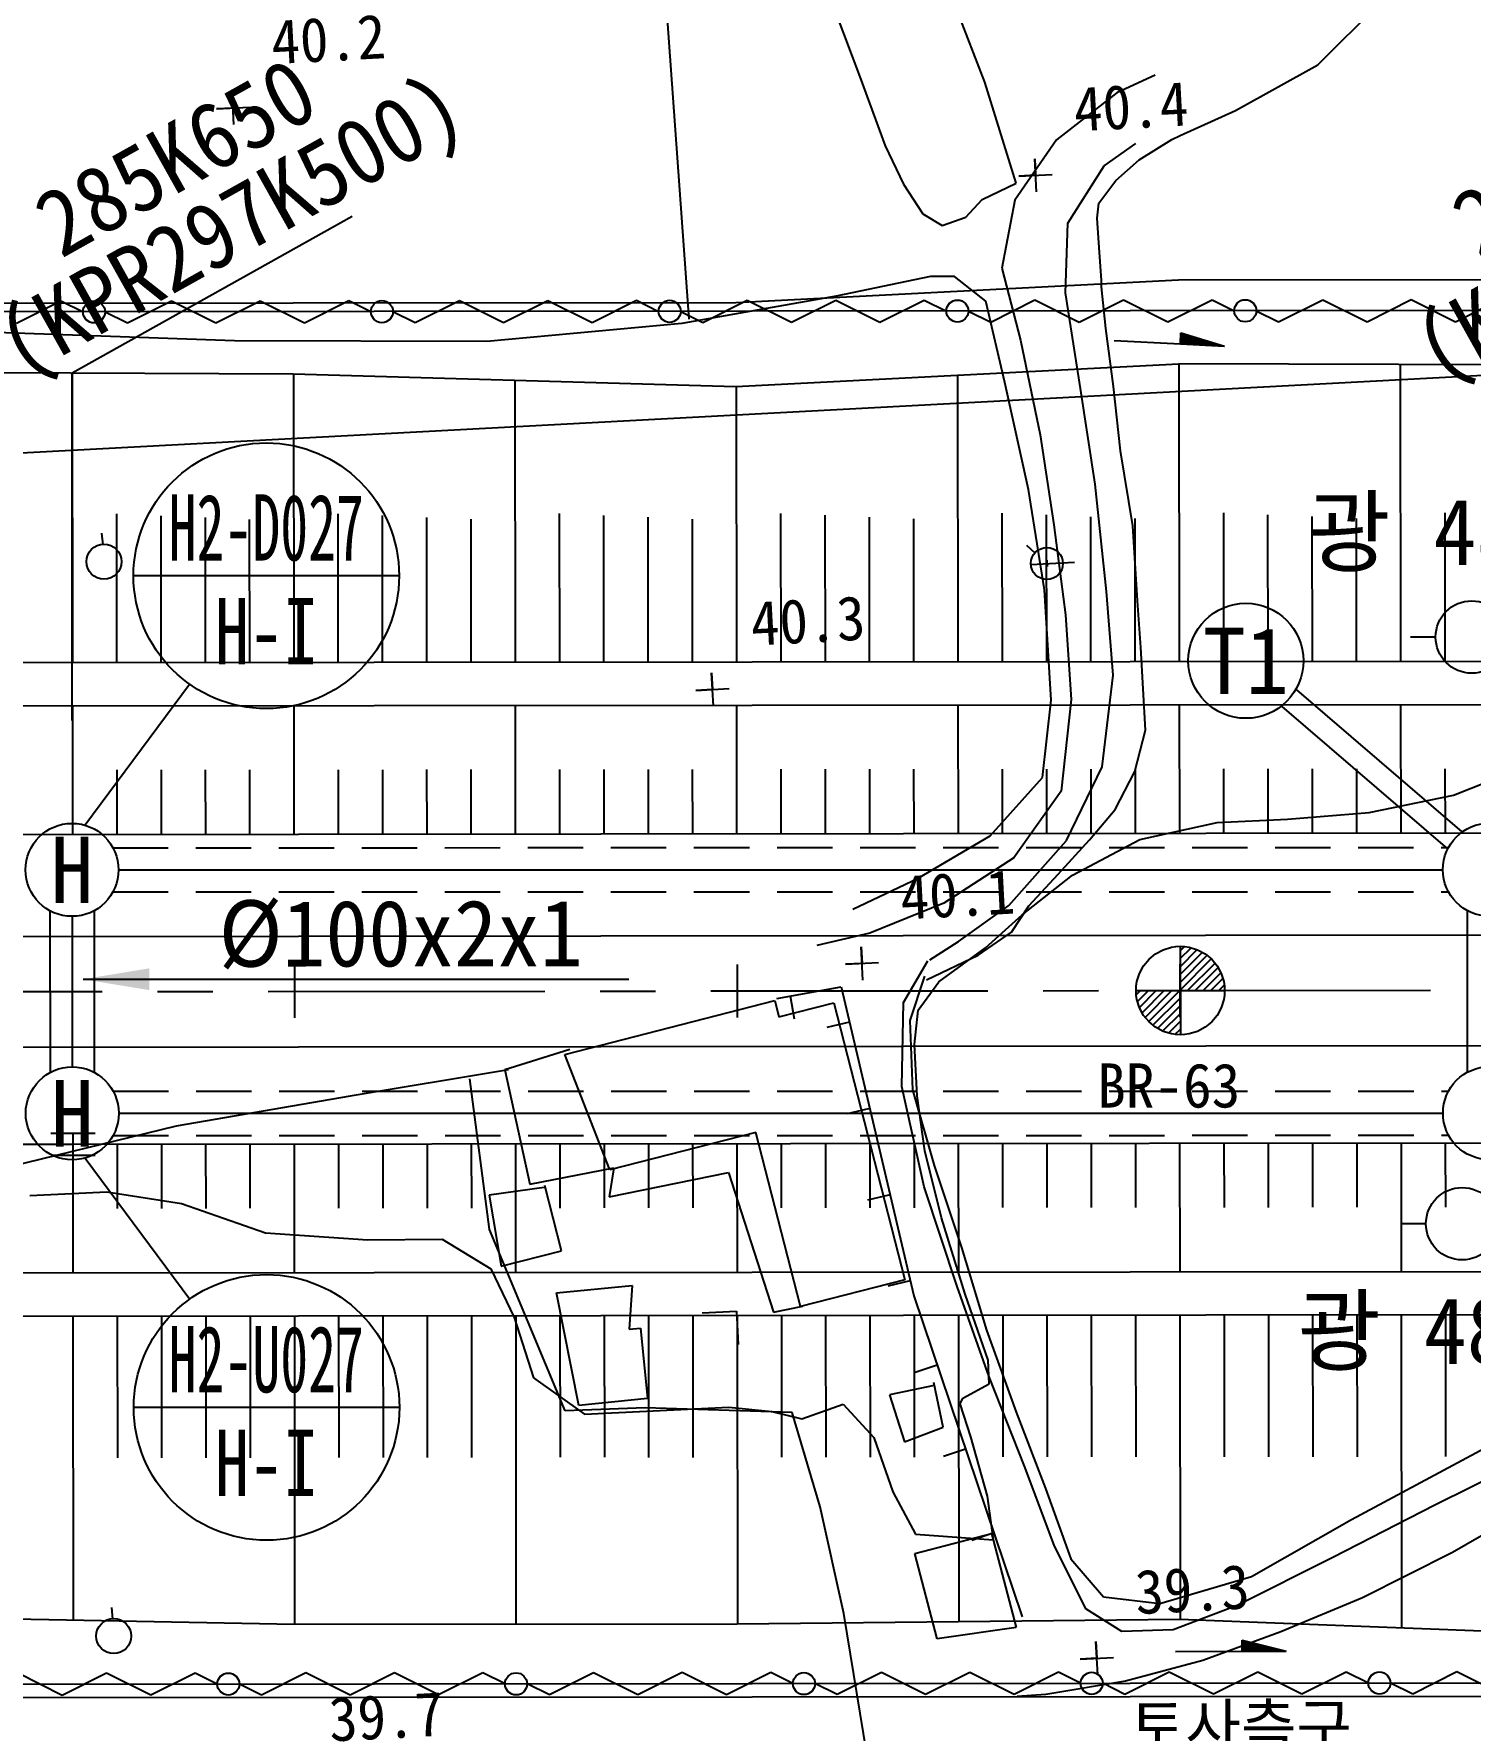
# Model space of a CAD drawing. Header units: millimetres. Extents: x 16742 to 17538, y 1103 to 1809.
# Drawn here: x 17171.3 to 17236.1, y 1440.4 to 1517 of the extents above; entities that cross this region are included whole.
import ezdxf
from ezdxf.enums import TextEntityAlignment as Align
from ezdxf.xclip import XClip

# ---------------------------------------------------------------- set-up
doc = ezdxf.new("R2010")
doc.units = ezdxf.units.MM
doc.header["$LTSCALE"] = 10
doc.header["$MEASUREMENT"] = 0
doc.header["$XCLIPFRAME"] = 2
doc.linetypes.add('CENTER', pattern=[2, 1.25, -0.25, 0.25, -0.25])
doc.linetypes.add('HIDDEN', pattern=[0.375, 0.25, -0.125])
for name, color, linetype in [('TN-MANH', 4, 'Continuous'), ('TN-TEXT', 3, 'Continuous'), ('TT-WIRE-EQPM', 6, 'Continuous'), ('TZ-BASE', 253, 'Continuous'), ('TZ-CABL', 4, 'Continuous'), ('TZ-SYMB', 1, 'Continuous')]:
    doc.layers.add(name, color=color, linetype=linetype)
doc.styles.add('GR', font='GulimChe.ttf')
doc.styles.get("Standard").update_dxf_attribs({"font": 'GulimChe.ttf'})
doc.linetypes.add('ZIGZAG', pattern='A,0.0001,-0.2,[131,ltypeshp.shx,S=0.2,R=0,X=-0.2,Y=0],-0.4,[131,ltypeshp.shx,S=0.2,R=180,X=0.2,Y=0],-0.2', length=0.8001)
doc.dimstyles.get("Standard").update_dxf_attribs({"dimtxt": 0.18, "dimasz": 0.18, "dimexe": 0.18, "dimexo": 0.0625, "dimgap": 0.09, "dimtad": 0, "dimtih": 1, "dimtoh": 1, "dimdec": 4, "dimzin": 0, "dimdsep": 46, "dimtxsty": 'Standard', "dimcen": 0.09, "dimadec": 0, "dimazin": 0, "dimtfac": 1, "dimtdec": 4, "dimtofl": 0, "dimtmove": 0, "dimatfit": 3, "dimfxl": 0, "dimtolj": 1, "dimtzin": 0, "dimarcsym": 0})

# ---------------------------------------------------------------- blocks, each defined once
blk = doc.blocks.new('JD-FHFGFGH4SFG5')
at = {"layer": 'TZ-BASE'}
for p, q in [((377.813, 30.7, 40.802), (376.231, 52.642, 40.802)), ((384.434, 44.534, 40.823), (385.525, 41.645, 40.823)), ((391.172, 41.411, 40.823), (389.894, 44.724, 40.823)), ((406.211, 42.194, 40.543), (408.999, 44.96, 40.543)), ((699.423, 43.352), (-0.006, 6.182)), ((402.495, 40.127, 40.543), (406.211, 42.194, 40.543)), ((385.525, 41.645, 40.823), (386.666, 38.542, 40.823)), ((392.579, 36.854, 40.823), (391.172, 41.411, 40.823)), ((398.867, 41.723, 40.608), (397.129, 40.93, 40.608)), ((357.245, 39.493, 40.211), (357.166, 40.991, 40.211)), ((357.166, 40.991, 40.211), (357.205, 40.242, 40.211)), ((397.129, 40.93, 40.608), (394.405, 38.812, 40.608)), ((356.456, 40.202, 40.211), (357.954, 40.282, 40.211)), ((357.205, 40.242, 40.211), (356.456, 40.202, 40.211)), ((399.994, 39.007, 40.543), (402.495, 40.127, 40.543)), ((386.666, 38.542, 40.823), (387.501, 36.806, 40.823)), ((394.405, 38.812, 40.608), (392.52, 36.077, 40.608)), ((396.555, 37.639, 42.415), (397.984, 38.635, 42.415)), ((398.139, 37.909, 40.543), (399.613, 38.821, 40.543)), ((399.613, 38.821, 40.543), (399.994, 39.007, 40.543)), ((393.501, 36.455, 40.383), (393.422, 37.953, 40.383)), ((393.422, 37.953, 40.383), (393.462, 37.204, 40.383)), ((394.924, 35.042, 42.415), (396.555, 37.639, 42.415)), ((397.095, 36.969, 40.543), (398.139, 37.909, 40.543)), ((387.501, 36.806, 40.823), (388.366, 35.459, 40.823)), ((391.055, 36.112, 40.823), (392.579, 36.854, 40.823)), ((392.713, 37.164, 40.383), (394.21, 37.244, 40.383)), ((393.462, 37.204, 40.383), (392.713, 37.164, 40.383)), ((396.313, 35.951, 40.543), (397.095, 36.969, 40.543)), ((390.309, 35.311, 40.823), (391.055, 36.112, 40.823)), ((392.52, 36.077, 40.608), (391.939, 33.001, 40.608)), ((388.366, 35.459, 40.823), (389.246, 34.93, 40.823)), ((389.246, 34.93, 40.823), (390.309, 35.311, 40.823)), ((396.251, 35.26, 40.543), (396.313, 35.951, 40.543)), ((396.348, 33.714, 40.543), (396.251, 35.26, 40.543)), ((394.818, 31.896, 42.415), (394.924, 35.042, 42.415)), ((391.939, 33.001, 40.608), (392.784, 29.759, 40.608)), ((396.434, 32.469, 40.543), (396.348, 33.714, 40.543)), ((388.723, 32.63, 40.587), (384.449, 31.75, 40.587)), ((389.8, 32.625, 40.587), (388.723, 32.63, 40.587)), ((391.216, 31.512, 40.587), (389.8, 32.625, 40.587)), ((396.445, 32.168, 40.543), (396.434, 32.469, 40.543)), ((347.434, 30.53), (349.433, 31.532)), ((349.433, 31.532), (350.433, 31.033)), ((352.434, 30.534), (354.433, 31.536)), ((354.433, 31.536), (356.434, 30.538)), ((356.434, 30.538), (358.433, 31.54)), ((358.433, 31.54), (360.434, 30.542)), ((360.434, 30.542), (362.433, 31.544)), ((362.433, 31.544), (363.433, 31.045)), ((365.434, 30.547), (367.433, 31.549)), ((367.433, 31.549), (369.434, 30.551)), ((369.434, 30.551), (371.433, 31.552)), ((371.433, 31.552), (373.434, 30.554)), ((373.434, 30.554), (375.433, 31.556)), ((375.433, 31.556), (376.433, 31.057)), ((384.449, 31.75, 40.587), (377.476, 30.516, 40.587)), ((378.434, 30.559), (380.433, 31.561)), ((380.433, 31.561), (382.434, 30.563)), ((382.434, 30.563), (384.433, 31.565)), ((384.433, 31.565), (386.434, 30.567)), ((386.434, 30.567), (388.433, 31.568)), ((388.433, 31.568), (389.433, 31.069)), ((392.076, 27.84, 40.587), (391.216, 31.512, 40.587)), ((391.434, 30.571), (393.433, 31.573)), ((393.433, 31.573), (395.434, 30.575)), ((395.486, 27.571, 42.415), (394.818, 31.896, 42.415)), ((395.434, 30.575), (397.433, 31.577)), ((396.64, 30.28, 40.543), (396.445, 32.168, 40.543)), ((397.433, 31.577), (399.434, 30.579)), ((399.434, 30.579), (401.433, 31.581)), ((401.433, 31.581), (402.433, 31.082)), ((404.434, 30.583), (406.433, 31.585)), ((406.433, 31.585), (408.434, 30.587)), ((408.434, 30.587), (410.433, 31.589)), ((410.433, 31.589), (412.434, 30.591)), ((412.434, 30.591), (414.433, 31.593)), ((427.944, 31.106), (242.724, 30.931)), ((351.433, 31.034), (352.434, 30.534)), ((364.433, 31.046), (365.434, 30.547)), ((377.433, 31.058), (378.434, 30.559)), ((390.433, 31.07), (391.434, 30.571)), ((403.433, 31.083), (404.434, 30.583)), ((357.271, 29.726, 40.587), (346.28, 30.117, 40.587)), ((377.476, 30.516, 40.587), (368.68, 29.693, 40.587)), ((396.989, 27.667, 40.543), (396.64, 30.28, 40.543)), ((400.005, 29.59), (400.031, 30.089)), ((400.02, 29.89), (400.817, 29.848)), ((400.021, 29.902), (400.768, 29.863)), ((400.022, 29.927), (400.669, 29.893)), ((400.022, 29.915), (400.719, 29.878)), ((400.023, 29.94), (400.62, 29.908)), ((400.024, 29.965), (400.521, 29.939)), ((400.024, 29.952), (400.571, 29.924)), ((400.025, 29.977), (400.472, 29.954)), ((400.026, 30.002), (400.374, 29.984)), ((400.026, 29.99), (400.423, 29.969)), ((400.027, 30.015), (400.324, 29.999)), ((400.028, 30.04), (400.226, 30.029)), ((400.028, 30.027), (400.275, 30.014)), ((400.029, 30.052), (400.176, 30.044)), ((400.03, 30.077), (400.078, 30.074)), ((400.03, 30.064), (400.127, 30.059)), ((400.031, 30.089), (402.002, 29.485)), ((368.68, 29.693, 40.587), (357.271, 29.726, 40.587)), ((392.784, 29.759, 40.608), (393.664, 25.485, 40.608)), ((397.009, 29.746), (400.005, 29.59)), ((400.005, 29.603), (401.951, 29.501)), ((400.005, 29.59), (402, 29.486)), ((400.006, 29.615), (401.901, 29.516)), ((400.007, 29.64), (401.803, 29.546)), ((400.007, 29.628), (401.852, 29.531)), ((400.008, 29.653), (401.753, 29.561)), ((400.009, 29.678), (401.655, 29.592)), ((400.009, 29.665), (401.704, 29.577)), ((400.01, 29.69), (401.606, 29.607)), ((400.011, 29.715), (401.507, 29.637)), ((400.011, 29.702), (401.556, 29.622)), ((400.012, 29.727), (401.458, 29.652)), ((400.013, 29.752), (401.359, 29.682)), ((400.013, 29.74), (401.408, 29.667)), ((400.014, 29.765), (401.31, 29.697)), ((400.015, 29.79), (401.211, 29.727)), ((400.015, 29.777), (401.261, 29.712)), ((400.016, 29.815), (401.113, 29.758)), ((400.016, 29.802), (401.162, 29.743)), ((400.017, 29.827), (401.063, 29.773)), ((400.018, 29.852), (400.965, 29.803)), ((400.018, 29.84), (401.014, 29.788)), ((400.019, 29.865), (400.916, 29.818)), ((400.02, 29.877), (400.866, 29.833)), ((379.928, 27.66), (399.927, 28.679)), ((416.039, 28.633), (399.927, 28.679)), ((399.938, 28.679), (399.95, 15.239)), ((409.938, 28.65), (409.95, 15.249)), ((339.927, 28.323), (359.927, 28.242)), ((349.938, 28.282), (349.95, 15.192)), ((359.927, 28.242), (379.928, 27.66)), ((359.938, 28.241), (359.95, 15.202)), ((369.938, 27.951), (369.95, 15.211)), ((379.939, 27.661), (379.95, 15.22)), ((389.938, 28.17), (389.95, 15.23)), ((393.148, 23.013, 40.587), (392.076, 27.84, 40.587)), ((397.306, 24.751, 40.543), (396.989, 27.667, 40.543)), ((396.153, 23.247, 42.415), (395.486, 27.571, 42.415)), ((393.664, 25.485, 40.608), (394.28, 21.417, 40.608)), ((397.854, 21.369, 40.543), (397.306, 24.751, 40.543)), ((393.866, 18.475, 40.587), (393.148, 23.013, 40.587)), ((396.666, 18.4, 42.415), (396.153, 23.247, 42.415)), ((351.944, 21.904), (351.95, 15.194)), ((353.944, 21.821), (353.95, 15.196)), ((355.944, 21.738), (355.95, 15.198)), ((357.944, 21.655), (357.95, 15.2)), ((361.944, 21.913), (361.95, 15.203)), ((363.944, 21.83), (363.95, 15.205)), ((365.944, 21.747), (365.95, 15.207)), ((367.944, 21.664), (367.95, 15.209)), ((371.944, 21.923), (371.95, 15.213)), ((373.944, 21.84), (373.95, 15.215)), ((375.944, 21.757), (375.95, 15.217)), ((377.944, 21.674), (377.95, 15.219)), ((381.944, 21.932), (381.95, 15.222)), ((383.944, 21.849), (383.95, 15.224)), ((385.944, 21.766), (385.95, 15.226)), ((387.944, 21.683), (387.95, 15.228)), ((391.944, 21.942), (391.95, 15.232)), ((393.944, 21.859), (393.95, 15.234)), ((395.944, 21.775), (395.95, 15.235)), ((397.944, 21.692), (397.95, 15.237)), ((401.944, 21.951), (401.95, 15.241)), ((403.944, 21.868), (403.95, 15.243)), ((405.944, 21.785), (405.95, 15.245)), ((407.944, 21.702), (407.95, 15.247)), ((411.944, 21.961), (411.95, 15.251)), ((351.336, 20.516, 39.533), (351.286, 21.035, 39.533)), ((394.28, 21.417, 40.608), (394.809, 17.346, 40.608)), ((398.059, 17.975, 40.543), (397.854, 21.369, 40.543)), ((393.049, 20.498, 40.608), (393.433, 20.142, 40.608)), ((393.253, 19.626, 40.608), (395.217, 19.73, 40.608)), ((393.967, 19.822, 40.608), (393.983, 19.529, 40.608)), ((394.169, 13.492, 40.587), (393.866, 18.475, 40.587)), ((396.97, 14.623, 42.415), (396.666, 18.4, 42.415)), ((398.218, 15.872, 40.543), (398.059, 17.975, 40.543)), ((394.809, 17.346, 40.608), (395.072, 13.524, 40.608)), ((398.435, 12.134, 40.543), (398.218, 15.872, 40.543)), ((299.951, 15.145), (416.052, 15.254)), ((378.906, 13.223, 40.297), (378.826, 14.721, 40.297)), ((378.826, 14.721, 40.297), (378.866, 13.972, 40.297)), ((396.469, 10.473, 42.415), (396.97, 14.623, 42.415)), ((378.117, 13.932, 40.297), (379.615, 14.012, 40.297)), ((378.866, 13.972, 40.297), (378.117, 13.932, 40.297)), ((299.952, 13.195), (416.053, 13.304)), ((349.952, 13.242), (349.958, 7.432)), ((359.952, 13.252), (359.958, 7.442)), ((369.952, 13.261), (369.958, 7.451)), ((379.952, 13.27), (379.958, 7.46)), ((389.952, 13.28), (389.958, 7.47)), ((393.774, 9.991, 40.587), (394.169, 13.492, 40.587)), ((395.072, 13.524, 40.608), (394.614, 9.375, 40.608)), ((399.952, 13.289), (399.958, 7.479)), ((409.952, 13.299), (409.958, 7.489)), ((397.94, 10.266, 40.543), (398.435, 12.134, 40.543)), ((412.342, 9.202, 39.996), (416.418, 10.807, 39.996)), ((351.955, 10.339), (351.958, 7.434)), ((353.955, 10.341), (353.958, 7.436)), ((355.955, 10.343), (355.958, 7.438)), ((357.955, 10.345), (357.958, 7.44)), ((361.955, 10.348), (361.958, 7.443)), ((363.955, 10.35), (363.958, 7.445)), ((365.955, 10.352), (365.958, 7.447)), ((367.955, 10.354), (367.958, 7.449)), ((371.955, 10.358), (371.958, 7.453)), ((373.955, 10.36), (373.958, 7.455)), ((375.955, 10.362), (375.958, 7.457)), ((377.955, 10.364), (377.958, 7.459)), ((381.955, 10.367), (381.958, 7.462)), ((383.955, 10.369), (383.958, 7.464)), ((385.955, 10.371), (385.958, 7.466)), ((387.955, 10.373), (387.958, 7.468)), ((391.412, 7.369, 40.587), (393.774, 9.991, 40.587)), ((391.955, 10.377), (391.958, 7.472)), ((393.955, 10.379), (393.958, 7.474)), ((394.864, 7.145, 42.415), (396.469, 10.473, 42.415)), ((395.955, 10.38), (395.958, 7.475)), ((397.053, 8.556, 40.543), (397.94, 10.266, 40.543)), ((397.955, 10.382), (397.958, 7.477)), ((401.955, 10.386), (401.958, 7.481)), ((403.955, 10.388), (403.958, 7.483)), ((405.955, 10.39), (405.958, 7.485)), ((407.955, 10.392), (407.958, 7.487)), ((411.955, 10.396), (411.958, 7.491)), ((394.614, 9.375, 40.608), (392.48, 6.373, 40.608)), ((408.539, 8.423, 39.996), (412.342, 9.202, 39.996)), ((395.895, 7.181, 40.543), (397.053, 8.556, 40.543)), ((398.167, 7.2, 39.996), (401.669, 7.968, 39.996)), ((401.669, 7.968, 39.996), (404.849, 8.122, 39.996)), ((404.849, 8.122, 39.996), (408.539, 8.423, 39.996)), ((299.958, 7.385), (416.245, 7.495)), ((388.164, 5.448, 40.587), (391.412, 7.369, 40.587)), ((392.254, 4.213, 42.415), (394.864, 7.145, 42.415)), ((394.486, 5.626, 40.543), (395.895, 7.181, 40.543)), ((395.125, 5.588, 39.996), (398.167, 7.2, 39.996)), ((392.48, 6.373, 40.608), (389.323, 4.326, 40.608)), ((385.2, 4.053, 40.587), (388.164, 5.448, 40.587)), ((392.864, 3.788, 39.996), (395.125, 5.588, 39.996)), ((393.158, 4.202, 40.543), (394.486, 5.626, 40.543)), ((389.323, 4.326, 40.608), (385.97, 2.961, 40.608)), ((389.986, 2.584, 42.415), (392.254, 4.213, 42.415)), ((392.382, 3.012, 40.543), (393.158, 4.202, 40.543)), ((391.194, 2.309, 39.996), (392.864, 3.788, 39.996)), ((299.961, 2.779), (499.95, 2.963)), ((385.97, 2.961, 40.608), (383.578, 2.404, 40.608)), ((385.664, 0.849, 40.147), (385.584, 2.347, 40.147)), ((385.584, 2.347, 40.147), (385.624, 1.598, 40.147)), ((388.68, 1.764, 42.415), (389.986, 2.584, 42.415)), ((389.096, 0.773, 39.996), (391.194, 2.309, 39.996)), ((390.868, 1.97, 40.543), (392.382, 3.012, 40.543)), ((400, 2.371), (400.006, -1.629)), ((400.001, 2.171), (400.192, 2.363)), ((400.001, 1.817), (400.493, 2.31)), ((360.001, -0.865), (359.999, 1.535)), ((380.001, -0.847), (379.999, 1.553)), ((384.875, 1.558, 40.147), (386.373, 1.638, 40.147)), ((385.624, 1.598, 40.147), (384.875, 1.558, 40.147)), ((387.499, -0.171, 42.415), (388.596, 1.718, 42.415)), ((388.54, 0.855, 40.543), (390.868, 1.97, 40.543)), ((400.001, -0.828), (399.999, 1.572)), ((400.002, 1.464), (400.759, 2.223)), ((400.002, 1.11), (400.997, 2.107)), ((400.003, 0.756), (401.21, 1.967)), ((400.003, 0.403), (401.4, 1.803)), ((400.325, 0.372), (401.568, 1.617)), ((388.448, 1.024, 40.35), (387.786, -0.979, 40.35)), ((388.151, -0.508, 39.996), (389.096, 0.773, 39.996)), ((400.679, 0.372), (401.713, 1.409)), ((401.032, 0.373), (401.834, 1.177)), ((401.386, 0.373), (401.927, 0.916)), ((381.767, 0.016, 42.157), (384.676, 0.548, 42.157)), ((382.37, 0.127, 42.157), (382.559, -0.906, 42.157)), ((384.676, 0.548, 42.157), (387.961, -13.414, 42.157)), ((398.003, 0.369), (402.003, 0.374)), ((398.013, 0.177), (398.204, 0.369)), ((398.065, -0.124), (398.557, 0.37)), ((398.153, -0.389), (398.911, 0.37)), ((398.27, -0.627), (399.265, 0.371)), ((398.411, -0.839), (399.618, 0.371)), ((398.575, -1.029), (399.972, 0.371)), ((398.761, -1.196), (400.003, 0.049)), ((401.739, 0.374), (401.987, 0.622)), ((372.198, -2.512, 42.544), (381.679, -0.078, 42.544)), ((381.679, -0.078, 42.544), (381.868, -0.813, 42.544)), ((381.868, -0.813, 42.544), (384.344, -0.177, 42.544)), ((384.344, -0.177, 42.544), (387.558, -12.694, 42.544)), ((387.416, -3.962, 42.415), (387.499, -0.171, 42.415)), ((387.99, -2.063, 39.996), (388.151, -0.508, 39.996)), ((398.97, -1.341), (400.004, -0.304)), ((399.203, -1.461), (400.004, -0.658)), ((385.055, -1.063, 42.157), (384.033, -1.304, 42.157)), ((387.786, -0.979, 40.35), (387.895, -4.118, 40.35)), ((399.463, -1.554), (400.005, -1.011)), ((399.757, -1.613), (400.005, -1.365)), ((299.966, -2.221), (499.955, -2.037)), ((372.421, -2.29, 42.178), (369.482, -3.21, 42.178)), ((388.114, -4.383, 39.996), (387.99, -2.063, 39.996)), ((374.232, -7.727, 42.544), (372.198, -2.512, 42.544)), ((369.654, -3.204, 41.468), (362.507, -4.4, 41.468)), ((368.787, -10.423, 40.565), (367.904, -3.609, 40.565)), ((369.482, -3.21, 42.178), (370.61, -8.379, 42.178)), ((362.507, -4.4, 41.468), (354.634, -5.751, 41.468)), ((388.435, -8.49, 42.415), (387.416, -3.962, 42.415)), ((387.895, -4.118, 40.35), (388.875, -7.527, 40.35)), ((388.459, -6.867, 39.996), (388.114, -4.383, 39.996)), ((385.971, -4.957, 42.157), (384.949, -5.197, 42.157)), ((354.634, -5.751, 41.468), (345.585, -7.96, 41.468)), ((348.977, -6.069), (350.977, -6.067)), ((349.977, -6.068), (349.978, -7.068)), ((380.819, -6.036, 42.544), (374.232, -7.727, 42.544)), ((382.84, -13.906, 42.544), (380.819, -6.036, 42.544)), ((99.977, -6.803), (349.971, -6.568)), ((349.971, -6.568), (416.258, -6.505)), ((349.971, -6.568), (349.976, -12.378)), ((351.971, -6.566), (351.974, -9.471)), ((353.971, -6.564), (353.974, -9.469)), ((355.971, -6.562), (355.974, -9.467)), ((357.971, -6.56), (357.974, -9.465)), ((359.971, -6.558), (359.976, -12.368)), ((361.971, -6.557), (361.974, -9.462)), ((363.971, -6.555), (363.974, -9.46)), ((365.971, -6.553), (365.974, -9.458)), ((367.971, -6.551), (367.974, -9.456)), ((369.971, -6.549), (369.976, -12.359)), ((371.971, -6.547), (371.974, -9.452)), ((373.971, -6.545), (373.974, -9.45)), ((375.971, -6.543), (375.974, -9.448)), ((377.971, -6.541), (377.974, -9.446)), ((379.971, -6.54), (379.976, -12.35)), ((381.971, -6.538), (381.974, -9.443)), ((383.971, -6.536), (383.974, -9.441)), ((385.971, -6.534), (385.974, -9.439)), ((387.971, -6.532), (387.974, -9.437)), ((389.21, -9.896, 39.996), (388.459, -6.867, 39.996)), ((389.971, -6.53), (389.976, -12.34)), ((391.971, -6.528), (391.974, -9.433)), ((393.971, -6.526), (393.974, -9.431)), ((395.971, -6.525), (395.974, -9.43)), ((397.971, -6.523), (397.974, -9.428)), ((399.971, -6.521), (399.976, -12.331)), ((401.971, -6.519), (401.974, -9.424)), ((403.971, -6.517), (403.974, -9.422)), ((405.971, -6.515), (405.974, -9.42)), ((407.971, -6.513), (407.974, -9.418)), ((409.971, -6.511), (409.976, -12.321)), ((411.971, -6.509), (411.974, -9.414)), ((348.978, -7.069), (350.978, -7.067)), ((370.61, -8.379, 42.178), (374.415, -7.644, 42.178)), ((374.415, -7.644, 42.178), (374.202, -8.943, 42.178)), ((388.875, -7.527, 40.35), (390.123, -11.229, 40.35)), ((374.202, -8.943, 42.178), (379.588, -7.851, 42.178)), ((379.588, -7.851, 42.178), (381.616, -14.151, 42.178)), ((348.033, -8.881, 39.996), (351.513, -8.716, 39.996)), ((351.513, -8.716, 39.996), (354.888, -9.244, 39.996)), ((371.261, -8.529, 42.2), (368.776, -8.874, 42.2)), ((368.776, -8.874, 42.2), (369.318, -12.083, 42.2)), ((372.049, -11.386, 42.2), (371.301, -8.441, 42.2)), ((386.887, -8.851, 42.157), (385.865, -9.091, 42.157)), ((389.927, -13.001, 42.415), (388.435, -8.49, 42.415)), ((354.888, -9.244, 39.996), (358.678, -10.575, 39.996)), ((390.277, -13.345, 39.996), (389.21, -9.896, 39.996)), ((358.678, -10.575, 39.996), (363.294, -10.887, 39.996)), ((372.215, -18.612, 40.565), (368.787, -10.423, 40.565)), ((363.294, -10.887, 39.996), (366.65, -10.856, 39.996)), ((366.65, -10.856, 39.996), (368.849, -12.199, 39.996)), ((369.318, -12.083, 42.2), (372.049, -11.386, 42.2)), ((390.123, -11.229, 40.35), (391.244, -14.978, 40.35)), ((368.849, -12.199, 39.996), (369.915, -14.4, 39.996)), ((299.976, -12.425), (416.078, -12.316)), ((371.814, -13.288, 42.35), (375.246, -12.953, 42.35)), ((375.246, -12.953, 42.35), (375.101, -14.93, 42.35)), ((387.558, -12.694, 42.544), (382.84, -13.906, 42.544)), ((387.804, -12.744, 42.157), (386.781, -12.985, 42.157)), ((391.361, -17.083, 42.415), (389.927, -13.001, 42.415)), ((372.829, -18.367, 42.35), (371.814, -13.288, 42.35)), ((387.961, -13.414, 42.157), (392.858, -27.922, 42.157)), ((391.328, -16.321, 39.996), (390.277, -13.345, 39.996)), ((299.978, -14.375), (416.08, -14.266)), ((349.978, -14.328), (349.991, -28.068)), ((351.978, -14.326), (351.984, -20.733)), ((353.978, -14.324), (353.984, -20.734)), ((355.978, -14.322), (355.984, -20.736)), ((357.978, -14.32), (357.984, -20.737)), ((359.978, -14.318), (359.991, -28.258)), ((361.978, -14.317), (361.984, -20.723)), ((363.978, -14.315), (363.984, -20.725)), ((365.978, -14.313), (365.984, -20.726)), ((367.978, -14.311), (367.984, -20.728)), ((369.915, -14.4, 39.996), (370.785, -17.124, 39.996)), ((369.978, -14.309), (369.991, -28.249)), ((371.978, -14.307), (371.984, -20.714)), ((373.978, -14.305), (373.984, -20.715)), ((375.978, -14.303), (375.984, -20.717)), ((377.978, -14.301), (377.984, -20.718)), ((378.404, -14.189, 39.317), (379.946, -14.107, 39.317)), ((379.946, -14.107, 39.317), (380.027, -15.623, 39.317)), ((379.978, -14.3), (379.991, -28.239)), ((381.616, -14.151, 42.178), (382.941, -13.89, 42.178)), ((381.978, -14.298), (381.984, -20.704)), ((383.978, -14.296), (383.984, -20.706)), ((385.978, -14.294), (385.984, -20.707)), ((387.978, -14.292), (387.984, -20.709)), ((389.978, -14.29), (389.991, -28.13)), ((391.978, -14.288), (391.984, -20.695)), ((393.978, -14.286), (393.984, -20.696)), ((395.978, -14.285), (395.984, -20.698)), ((397.978, -14.283), (397.984, -20.699)), ((399.978, -14.281), (399.991, -28.021)), ((401.978, -14.279), (401.984, -20.686)), ((403.978, -14.277), (403.984, -20.687)), ((405.978, -14.275), (405.984, -20.688)), ((407.978, -14.273), (407.984, -20.69)), ((409.978, -14.271), (409.992, -28.412)), ((411.978, -14.269), (411.984, -20.676)), ((375.101, -14.93, 42.35), (375.619, -14.879, 42.35)), ((375.619, -14.879, 42.35), (375.93, -18.064, 42.35)), ((391.244, -14.978, 40.35), (392.578, -18.677, 40.35)), ((389.02, -16.552, 42.157), (388.025, -16.888, 42.157)), ((391.366, -17.395, 39.996), (391.328, -16.321, 39.996)), ((370.785, -17.124, 39.996), (373.08, -18.765, 39.996)), ((388.877, -17.471, 41.296), (386.869, -17.885, 41.296)), ((389.287, -19.351, 41.296), (388.873, -17.342, 41.296)), ((390.183, -18.039, 39.996), (391.366, -17.395, 39.996)), ((392.965, -21.117, 42.415), (391.361, -17.083, 42.415)), ((375.93, -18.064, 42.35), (372.829, -18.367, 42.35)), ((382.9, -18.982, 39.996), (384.77, -18.314, 39.996)), ((384.77, -18.314, 39.996), (386.157, -19.815, 39.996)), ((386.869, -17.885, 41.296), (387.545, -20.014, 41.296)), ((390.063, -18.301, 39.996), (390.183, -18.039, 39.996)), ((390.545, -19.791, 39.996), (390.063, -18.301, 39.996)), ((412.299, -25.006, 39.791), (423.777, -18.364, 39.791)), ((375.826, -18.486, 40.565), (372.215, -18.612, 40.565)), ((373.08, -18.765, 39.996), (379.611, -18.451, 39.996)), ((382.463, -18.685, 40.565), (375.826, -18.486, 40.565)), ((379.611, -18.451, 39.996), (381.554, -18.642, 39.996)), ((381.554, -18.642, 39.996), (382.9, -18.982, 39.996)), ((383.73, -22.945, 40.565), (382.463, -18.685, 40.565)), ((392.578, -18.677, 40.35), (393.904, -22.117, 40.35)), ((407.728, -23.529, 40.35), (416.306, -18.925, 40.35)), ((386.157, -19.815, 39.996), (387.017, -22.281, 39.996)), ((387.545, -20.014, 41.296), (389.287, -19.351, 41.296)), ((391.285, -22.476, 39.996), (390.545, -19.791, 39.996)), ((390.299, -20.342, 42.157), (389.305, -20.678, 42.157)), ((417.291, -20.01, 42.415), (411.493, -22.881, 42.415)), ((394.295, -24.686, 42.415), (392.965, -21.117, 42.415)), ((393.904, -22.117, 40.35), (395.048, -25.306, 40.35)), ((384.803, -27.772, 40.565), (383.73, -22.945, 40.565)), ((387.017, -22.281, 39.996), (388.031, -24.182, 39.996)), ((391.569, -24.446, 39.996), (391.285, -22.476, 39.996)), ((411.493, -22.881, 42.415), (406.883, -25.237, 42.415)), ((403.211, -26.097, 40.35), (407.728, -23.529, 40.35)), ((388.013, -25.055, 41.318), (391.476, -24.154, 41.318)), ((388.031, -24.182, 39.996), (391.569, -24.446, 39.996)), ((391.579, -24.132, 42.157), (390.584, -24.468, 42.157)), ((391.476, -24.154, 41.318), (392.584, -28.408, 41.318)), ((389.018, -28.917, 41.318), (388.013, -25.055, 41.318)), ((395.729, -27.563, 42.415), (394.295, -24.686, 42.415)), ((406.883, -25.237, 42.415), (402.568, -27.411, 42.415)), ((408.238, -27.041, 39.791), (412.299, -25.006, 39.791)), ((395.048, -25.306, 40.35), (396.528, -27.019, 40.35)), ((399.078, -27.318, 40.35), (403.211, -26.097, 40.35)), ((351.78, -28.025, 39.533), (351.73, -27.507, 39.533)), ((397.358, -28.583, 42.415), (395.729, -27.563, 42.415)), ((396.528, -27.019, 40.35), (399.078, -27.318, 40.35)), ((402.568, -27.411, 42.415), (399.679, -28.502, 42.415)), ((404.547, -28.591, 39.791), (408.238, -27.041, 39.791)), ((339.98, -27.877), (359.981, -28.258)), ((359.981, -28.258), (379.981, -28.24)), ((379.981, -28.24), (399.98, -28.021)), ((385.841, -34.107, 40.565), (384.803, -27.772, 40.565)), ((399.98, -28.021), (419.618, -28.788)), ((392.584, -28.408, 41.318), (389.018, -28.917, 41.318)), ((396.271, -30.541, 39.308), (396.191, -29.043, 39.308)), ((396.191, -29.043, 39.308), (396.231, -29.792, 39.308)), ((399.679, -28.502, 42.415), (397.358, -28.583, 42.415)), ((401.019, -29.876, 39.791), (404.547, -28.591, 39.791)), ((402.789, -29.478), (402.789, -28.978)), ((402.789, -28.978), (404.789, -29.476)), ((402.789, -28.99), (402.836, -28.99)), ((402.789, -29.003), (402.886, -29.003)), ((402.789, -29.015), (402.936, -29.015)), ((402.789, -29.028), (402.986, -29.028)), ((402.789, -29.04), (403.036, -29.04)), ((402.789, -29.053), (403.086, -29.053)), ((402.789, -29.065), (403.136, -29.065)), ((402.789, -29.078), (403.187, -29.077)), ((402.789, -29.09), (403.237, -29.09)), ((402.789, -29.103), (403.287, -29.102)), ((402.789, -29.115), (403.337, -29.115)), ((395.482, -29.832, 39.308), (396.98, -29.752, 39.308)), ((396.231, -29.792, 39.308), (395.482, -29.832, 39.308)), ((397.522, -30.816, 39.791), (401.019, -29.876, 39.791)), ((399.789, -29.481), (402.789, -29.478)), ((402.789, -29.128), (403.387, -29.127)), ((402.789, -29.14), (403.437, -29.14)), ((402.789, -29.153), (403.487, -29.152)), ((402.789, -29.165), (403.537, -29.165)), ((402.789, -29.178), (403.587, -29.177)), ((402.789, -29.19), (403.637, -29.19)), ((402.789, -29.203), (403.687, -29.202)), ((402.789, -29.215), (403.737, -29.214)), ((402.789, -29.228), (403.787, -29.227)), ((402.789, -29.24), (403.837, -29.239)), ((402.789, -29.253), (403.887, -29.252)), ((402.789, -29.265), (403.937, -29.264)), ((402.789, -29.278), (403.987, -29.277)), ((402.789, -29.29), (404.037, -29.289)), ((402.789, -29.303), (404.087, -29.302)), ((402.789, -29.315), (404.137, -29.314)), ((402.789, -29.328), (404.187, -29.327)), ((402.789, -29.34), (404.237, -29.339)), ((402.789, -29.353), (404.287, -29.351)), ((402.789, -29.365), (404.337, -29.364)), ((402.789, -29.378), (404.387, -29.376)), ((402.789, -29.39), (404.437, -29.389)), ((402.789, -29.403), (404.487, -29.401)), ((402.789, -29.415), (404.537, -29.414)), ((402.789, -29.428), (404.587, -29.426)), ((402.789, -29.44), (404.637, -29.439)), ((402.789, -29.453), (404.687, -29.451)), ((402.789, -29.465), (404.737, -29.463)), ((402.789, -29.478), (404.787, -29.476)), ((349.497, -31.468), (347.496, -30.47)), ((351.496, -30.466), (349.497, -31.468)), ((353.497, -31.465), (351.496, -30.466)), ((355.496, -30.463), (353.497, -31.465)), ((356.496, -30.962), (355.496, -30.463)), ((360.496, -30.458), (358.497, -31.46)), ((362.497, -31.456), (360.496, -30.458)), ((364.496, -30.454), (362.497, -31.456)), ((366.497, -31.452), (364.496, -30.454)), ((368.496, -30.45), (366.497, -31.452)), ((369.496, -30.949), (368.496, -30.45)), ((373.496, -30.446), (371.497, -31.448)), ((375.497, -31.444), (373.496, -30.446)), ((377.496, -30.442), (375.497, -31.444)), ((379.497, -31.44), (377.496, -30.442)), ((381.496, -30.438), (379.497, -31.44)), ((382.496, -30.937), (381.496, -30.438)), ((386.496, -30.433), (384.497, -31.435)), ((388.497, -31.432), (386.496, -30.433)), ((390.496, -30.43), (388.497, -31.432)), ((392.497, -31.428), (390.496, -30.43)), ((394.496, -30.426), (392.497, -31.428)), ((395.496, -30.925), (394.496, -30.426)), ((399.496, -30.421), (397.497, -31.423)), ((401.497, -31.419), (399.496, -30.421)), ((403.496, -30.417), (401.497, -31.419)), ((405.497, -31.416), (403.496, -30.417)), ((407.496, -30.414), (405.497, -31.416)), ((408.496, -30.913), (407.496, -30.414)), ((412.496, -30.409), (410.497, -31.411)), ((414.497, -31.407), (412.496, -30.409)), ((254.994, -31.057), (428.002, -30.894)), ((358.497, -31.46), (357.496, -30.961)), ((371.497, -31.448), (370.496, -30.949)), ((384.497, -31.435), (383.496, -30.936)), ((392.638, -31.502, 39.791), (393.926, -31.414, 39.791)), ((393.926, -31.414, 39.791), (397.522, -30.816, 39.791)), ((397.497, -31.423), (396.496, -30.924)), ((410.497, -31.411), (409.496, -30.912))]:
    blk.add_line(p, q, dxfattribs=at)
at = {"layer": 'TZ-BASE', "ltscale": 10}
for p, q in [((379.924, 31.46), (399.923, 32.479)), ((399.923, 32.479), (429.942, 32.507)), ((339.924, 31.423), (359.924, 31.442)), ((359.924, 31.442), (379.924, 31.46)), ((299.995, -31.615), (430.003, -31.492))]:
    blk.add_line(p, q, dxfattribs=at)
at = {"layer": 'TZ-BASE', "linetype": 'CENTER'}
blk.add_lwpolyline([(0, 0.004), (98.8, 0.095), (298.8, 0.279), (498.8, 0.463), (700, 0.648)], dxfattribs=at)
at = {"layer": 'TZ-BASE'}
for centre, radius in [((350.933, 31.033), 0.5), ((363.933, 31.045), 0.5), ((376.933, 31.058), 0.5), ((389.933, 31.07), 0.5), ((402.933, 31.082), 0.5), ((351.377, 19.749, 39.533), 0.791), ((393.976, 19.664, 40.608), 0.724), ((400.003, 0.371), 2), ((351.821, -28.793, 39.533), 0.791), ((356.996, -30.961), 0.5), ((369.996, -30.949), 0.5), ((382.996, -30.937), 0.5), ((395.996, -30.925), 0.5), ((408.996, -30.912), 0.5)]:
    blk.add_circle(centre, radius, dxfattribs=at)
for s, rotation, p in [('40.2', 3.042, (358.988, 42.225, 38.295)), ('40.4', 3.042, (395.244, 39.187, 40.123)), ('40.3', 3.042, (380.649, 15.955, 38.295)), ('40.1', 3.042, (387.407, 3.581, 40.123)), ('BR-63', 0.00128, (396.246, -4.914)), ('39.3', 3.042, (398.014, -27.809, 40.123)), ('39.7', 3.042, (361.591, -33.556, 40.123))]:
    blk.add_text(s, height=2, rotation=rotation, dxfattribs=at).set_placement(p)
blk.add_text('토사측구', height=2, rotation=0.05397, dxfattribs=at).set_placement((402.738, -32.85), align=Align.MIDDLE)
blk = doc.blocks.new('JD-DGH6SF4')
at = {"layer": 'TZ-BASE'}
for p, q in [((364.643, 94.116), (352.643, 94.116)), ((350.443, 82.848), (355.171, 89.223)), ((350.453, 67.81), (355.181, 61.436)), ((364.653, 56.543), (352.653, 56.543))]:
    blk.add_line(p, q, dxfattribs=at)
at = {"layer": 'TZ-BASE', "flags": 128}
blk.add_lwpolyline([(349.866, 87.579), (349.866, 103.282), (362.525, 110.369)], dxfattribs=at)
at = {"layer": 'TZ-BASE'}
for centre in [(358.643, 94.116), (358.653, 56.543)]:
    blk.add_circle(centre, 6, dxfattribs=at)
at = {"layer": 'TZ-BASE', "style": 'GR'}
for s, p in [('285K650', (349.358, 108.421)), ('285K714', (413.379, 108.427)), ('(KPR297K500)', (347.569, 102.995)), ('(KPR297K564)', (411.591, 102.774))]:
    blk.add_text(s, height=3, rotation=29.23871, dxfattribs=at).set_placement(p)
for s, width, p in [('H2-D027', 0.65, (358.643, 96.276)), ('H-I', 0.8, (358.644, 91.616)), ('H2-U027', 0.65, (358.643, 58.703)), ('H-I', 0.8, (358.644, 54.043))]:
    blk.add_text(s, height=3, rotation=0, dxfattribs=dict(at, width=width)).set_placement(p, align=Align.MIDDLE)
at = {"layer": 'TZ-BASE'}
blk.add_text('Ø100x2x1', height=3, rotation=0.05182, dxfattribs=at).set_placement((364.717, 77.965), align=Align.MIDDLE)
blk.add_leader([(350.366, 75.888), (375.022, 75.888)], dimstyle='Standard', override={"dimtxt": 3, "dimasz": 3, "dimexe": 2, "dimexo": 3, "dimgap": 1, "dimtad": 0, "dimtih": 0, "dimcen": 1, "dimaunit": 1, "dimadec": 8, "dimtix": 1, "dimtofl": 1, "dimtmove": 2, "dimtvp": 2}, dxfattribs=at)

msp = doc.modelspace()

# ---------------------------------------------------------------- linework, layer by layer
at = {"layer": 'TN-MANH'}
for centre in [(17172.973, 1479.236), (17236.995, 1479.243), (17172.983, 1468.236), (17237.005, 1468.243)]:
    msp.add_circle(centre, 2.1, dxfattribs=at)
at = {"layer": 'TT-WIRE-EQPM'}
msp.add_circle((17225.998, 1488.681), 2.6, dxfattribs=at)
at = {"layer": 'TZ-CABL', "linetype": 'ByBlock'}
for p, q in [((17235.773, 1480.95), (17228.296, 1487.367)), ((17235.122, 1480.192), (17227.645, 1486.608))]:
    msp.add_line(p, q, dxfattribs=at)
at = {"layer": 'TZ-CABL', "linetype": 'HIDDEN'}
for points in [[(17174.82, 1480.236), (17235.148, 1480.243)], [(17175.073, 1479.236), (17234.895, 1479.243)], [(17174.82, 1478.236), (17235.149, 1478.243)], [(17174.83, 1469.236), (17235.158, 1469.243)], [(17175.083, 1468.236), (17234.905, 1468.243)], [(17174.83, 1467.236), (17235.159, 1467.243)]]:
    msp.add_lwpolyline(points, dxfattribs=at)
at = {"layer": 'TZ-CABL', "linetype": 'ZIGZAG', "ltscale": 0.5}
for points in [[(17175.073, 1479.236), (17234.895, 1479.243)], [(17172.973, 1477.136), (17172.98, 1470.336)], [(17175.083, 1468.236), (17234.905, 1468.243)]]:
    msp.add_lwpolyline(points, dxfattribs=at)
at = {"layer": 'TZ-CABL'}
for points in [[(17171.973, 1477.388), (17171.98, 1470.082)], [(17173.973, 1477.39), (17173.98, 1470.083)], [(17235.995, 1477.395), (17236.001, 1470.088)]]:
    msp.add_lwpolyline(points, dxfattribs=at)
at = {"layer": 'TZ-SYMB', "linetype": 'ByBlock', "ltscale": 5}
for points in [[(17234.571, 1489.754), (17233.431, 1489.754)], [(17234.136, 1463.248), (17232.996, 1463.248)]]:
    msp.add_lwpolyline(points, dxfattribs=at)
for centre in [(17236.207, 1489.754), (17235.772, 1463.248)]:
    msp.add_circle(centre, 1.636, dxfattribs=at)

# ---------------------------------------------------------------- block references
at = {"layer": 'TZ-BASE'}
ref = msp.add_blockref('JD-FHFGFGH4SFG5', (16823.038, 1473.41), dxfattribs=at)
XClip(ref).set_block_clipping_path([(699.9307166184, 75.6476090799), (-0.0689872699, 75.0037604044), (0.0689872699, -75.0037604044), (700.0686841918, -74.3523274699)])
msp.add_blockref('JD-DGH6SF4', (16823.107, 1398.406), dxfattribs=at)

# ---------------------------------------------------------------- texts
at = {"layer": 'TN-MANH', "linetype": 'ByBlock'}
for p in [(17172.973, 1479.236), (17172.983, 1468.236)]:
    msp.add_text('H', height=3, rotation=0, dxfattribs=at).set_placement(p, align=Align.MIDDLE)
at = {"layer": 'TN-TEXT', "extrusion": (-5.48271e-08, -3.84622e-07, 1)}
msp.add_text('광 48Core', height=3, dxfattribs=at).set_placement((17237.44, 1494.546, -0.002), align=Align.MIDDLE)
at = {"layer": 'TN-TEXT', "extrusion": (-5.48271e-08, 3.84622e-07, 1)}
msp.add_text('광 48Core', height=3, dxfattribs=at).set_placement((17237.005, 1458.457, 0), align=Align.MIDDLE)
at = {"layer": 'TT-WIRE-EQPM'}
msp.add_text('T1', height=3, rotation=0, dxfattribs=at).set_placement((17225.998, 1488.681), align=Align.MIDDLE)

doc.saveas('drawing.dxf')
